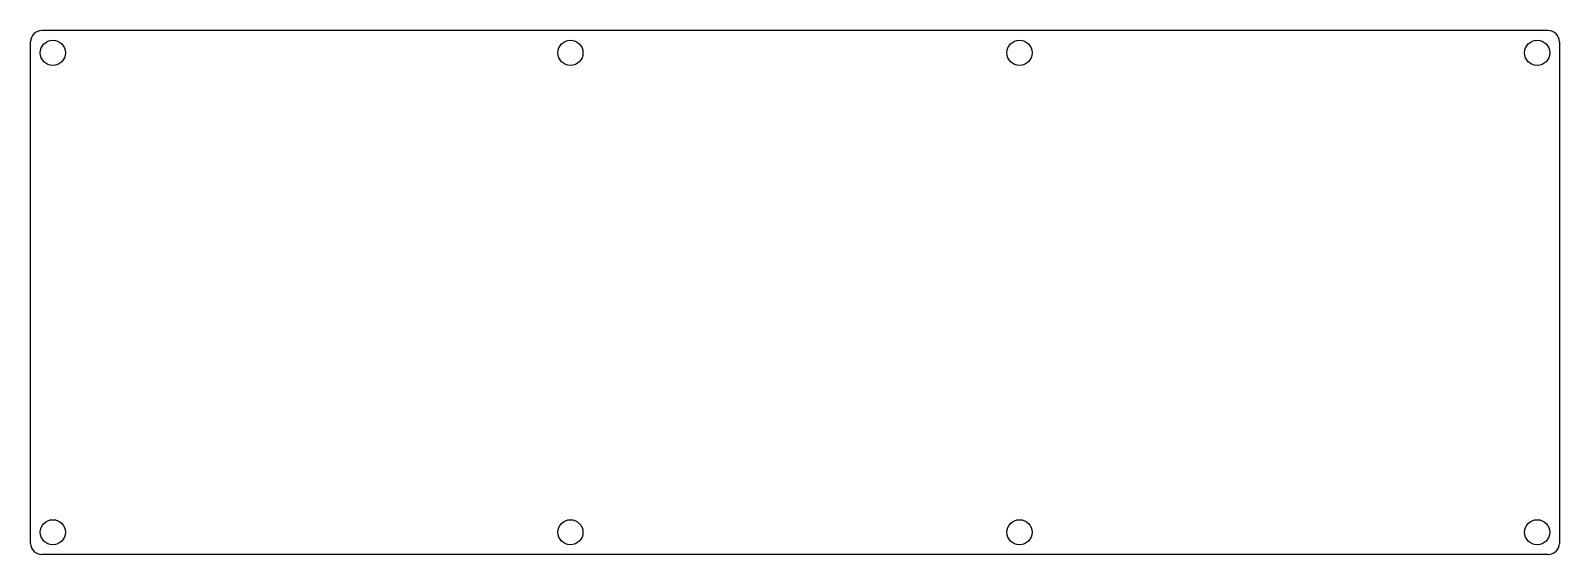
# Model space of a CAD drawing. Header units: millimetres. Extents: x 3 to 278, y 4 to 98.
import ezdxf

# ---------------------------------------------------------------- set-up
doc = ezdxf.new("R2010")
doc.units = ezdxf.units.MM

msp = doc.modelspace()

# ---------------------------------------------------------------- linework, layer by layer
for p, q in [((275.88, 97.95), (5.18, 97.95)), ((3.18, 5.75), (3.18, 95.95)), ((277.88, 95.95), (277.88, 5.75)), ((275.88, 3.75), (5.18, 3.75))]:
    msp.add_line(p, q)
for centre in [(7.18, 93.95), (100.19, 93.95), (180.87, 93.95), (273.88, 93.95), (7.18, 7.75), (100.19, 7.75), (180.87, 7.75), (273.88, 7.75)]:
    msp.add_circle(centre, 2.25)
for centre, start, end in [((5.18, 95.95), 90, 180), ((275.88, 95.95), 0, 90), ((5.18, 5.75), 180, 270), ((275.88, 5.75), 270, 0)]:
    msp.add_arc(centre, 2, start, end)

doc.saveas('drawing.dxf')
